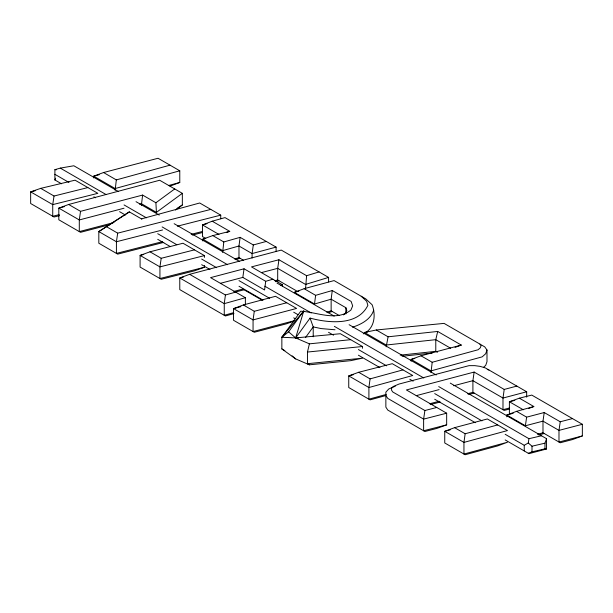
<?xml version="1.0" encoding="UTF-8"?>
<svg xmlns="http://www.w3.org/2000/svg" width="613" height="613" viewBox="0 0 613 613"><rect width="100%" height="100%" fill="white"/><g stroke="black" fill="none" stroke-linecap="round" stroke-linejoin="round"><path stroke-width="0.92" d="M61.53 183.793L54.894 179.961L54.894 169.663L60.296 168.115L73.828 165.771L118.6 191.624M319.066 271.911L306.6 275.712L305.542 288.907M272.862 279.229L265.705 281.298L264.578 289.972L242.817 277.405L220.419 283.313M363.271 333.847C374.597 328.905 376.16 315.143 372.099 304.745L365.7 298.837L334.1 280.585L304.132 288.7L294.34 292.37L314.5 304.01L315.626 295.336L332.269 290.531L351.119 301.42L352.667 305.887L350.935 310.009C336.56 321.84 316.852 311.994 300.738 311.212L281.857 337.265L281.857 348.92L295.65 358.896L309.404 364.819L350.69 360.666L362.505 358.161L307.458 363.701L307.458 352.046L309.404 343.839L350.69 339.686M332.269 290.531L331.143 299.205L331.143 310.86L339.318 315.58M266.295 241.445L253.307 244.947L240.127 237.338L223.806 241.959L222.657 252.41M240.127 237.338L238.978 245.997L238.978 257.652L243.422 260.219M235.668 292.117L225.423 294.991L224.258 303.642L224.258 315.297L233.438 312.722M170.016 165.165L116.324 179.9L115.137 190.329M402.979 369.877L370.091 378.88L368.903 387.523L368.903 399.178L386.259 394.42M253.307 244.947L252.096 253.567L252.096 258.058M479.902 344.077L481.052 345.686L480.324 347.786L478.109 349.755L432.196 362.268L430.985 372.689M497.687 424.924L465.144 433.759L463.949 442.394L463.949 454.049L507.464 442.226L497.687 445.904L465.144 454.739L444.747 442.961L444.747 431.307L454.585 427.659L487.358 418.963L507.464 430.571L463.949 442.394L444.747 431.307L450.226 429.851M242.817 277.405L244.051 268.793L265.705 281.298M286.723 302.753L254.295 311.289L253.062 319.902L253.062 331.556L294.73 320.584M516.828 386.09L504.215 389.439L474.14 372.068L472.907 380.681L472.907 392.343L504.215 410.419L509.618 408.978M504.215 389.439L502.989 398.052L502.989 409.706L509.365 408.013M506.828 416.84L506.828 415.047L525.387 425.767L526.628 417.154L544.229 412.534L560.236 421.775L572.473 418.587M544.229 412.534L542.988 421.146L542.988 432.801L560.236 442.762L572.473 439.567L582.35 435.943L582.35 424.288L531.778 395.086L519.364 398.182L509.388 401.745L509.388 413.4M139.549 204.167L141.373 203.685L156.415 212.374L155.901 202.75L142.614 195.08L80.533 211.339L79.292 219.944L79.292 231.599L113.987 222.519M142.614 195.08L141.373 205.478M306.6 275.712L278.946 259.751L277.697 268.348L277.697 280.011L297.351 291.351M560.236 421.775L558.987 430.387L558.987 442.042L582.35 435.943M436.747 407.476L424.886 410.518L423.621 419.116L423.621 430.77L446.662 424.855L446.662 413.2L406.419 389.96L474.14 372.068M210.803 209.408L117.688 233.155L116.416 241.744L116.416 253.399L162.575 241.629M194.467 249.859L161.211 258.288L159.932 266.877L159.932 278.532L204.413 267.26L204.413 265.467M87.874 187.578L54.028 196.03L52.733 204.612L52.733 216.266L59.177 214.657M505.173 434.288L524.245 445.299L528.283 442.969L528.958 438.701L541.478 435.766M455.045 347.395L461.298 345.073L437.697 331.449L388.09 336.805L386.182 346.82M437.697 331.449L435.782 339.671L435.782 351.326L437.437 352.276M309.404 343.839L295.65 337.916L303.787 310.891L281.857 337.265L298.424 338.054M450.639 348.245L435.782 339.671L386.182 345.027L364.421 332.461L376.29 329.986L444.073 323.388L484.745 346.874L486.99 350.015L485.703 353.709L482.186 356.85L430.985 370.888L411.147 359.44L411.147 361.233M528.283 453.268L532 451.85L544.972 448.808L544.972 443.176L546.543 438.693L450.271 383.11M373.7 310.109C370.88 319.312 361.18 324.43 352.552 327.189M54.894 179.961L55.66 178.207M281.857 337.265L288.608 331.84L303.787 310.891M288.608 331.84L295.65 337.916L310.055 318.093C328.675 323.089 357.708 326.085 367.877 305.351L366.666 301.282L361.203 296.24M305.458 337.61L313.22 326.921L310.055 318.093M483.596 367.248L485.703 365.363L486.99 361.67L486.99 350.015M343.41 314.898L345.671 313.212L346.82 310.477L345.862 307.703L331.143 299.205L314.5 304.01M155.901 202.75L174.713 188.942M156.415 212.374L182.337 193.34L159.671 180.253L68.641 204.474L58.81 208.121L58.81 219.776L80.533 232.319L110.662 224.427M175.471 210.037L182.337 204.995L182.337 193.34M163.786 242.38L117.688 254.134L98.816 243.238L98.816 231.584L129.458 211.96M177.004 208.443L182.337 204.995M395.285 386.205L388.742 388.994L385.861 392.136L385.861 407.124L387.784 410.074L424.886 431.498L436.747 428.456L446.662 424.855M276.095 251.591L276.095 247.108L225.017 217.615L212.198 221.209L202.497 224.933L202.497 236.587L205.784 238.488M519.364 398.182L533.839 406.534L516.56 411.338L506.828 415.047L513.196 413.277M528.529 408.557L533.839 406.534M170.016 186.145L179.778 182.459L179.778 170.797L158.054 158.261L103.559 172.529L93.689 176.161L93.689 177.954M240.894 306.646L233.538 308.63L253.062 319.902L296.577 308.446L275.528 296.294L243.338 304.96L233.538 308.63L233.538 320.285L254.295 332.269L286.723 323.733L292.999 321.419M461.298 345.073L420.978 355.793L411.147 359.44L414.809 358.459M328.583 281.888L328.583 277.405L281.267 250.089L189.624 274.317L179.778 277.957L179.778 289.612L225.423 315.971L233.959 313.58M204.413 257.399L204.413 255.606L183.003 243.238L149.986 251.805L140.093 255.422L140.093 267.076L161.211 279.267L194.467 270.839L204.413 267.26M353.31 374.712L348.743 375.884L368.903 387.523L412.741 375.508L392.274 363.693L358.666 372.283L348.743 375.884L348.743 387.539L370.091 399.86L385.623 395.607M212.198 221.209L229.752 231.346L212.788 235.591L202.819 239.162L202.819 240.955M226.427 232.534L229.752 231.346M35.225 190.773L30.65 191.861L52.733 204.612L97.85 193.34L75.07 180.184L40.742 188.36L30.65 191.861L30.65 203.516L54.028 217.017L59.515 215.646M546.543 438.693L546.543 448.992L528.958 453.666L505.173 439.927M328.583 277.405L305.542 284.424L277.697 268.348L261.376 272.601M280.708 285.313L282.501 284.792L282.501 286.585M326.76 312.124L331.143 310.86M327.886 312.776L332.269 311.511M234.442 258.931L238.978 257.652M235.599 259.598L240.127 258.318M207.048 223.653L202.497 224.933L218.956 234.434M245.376 304.899L245.376 297.726L224.258 303.642L179.778 277.957L183.479 276.984M179.778 170.797L115.137 188.536L93.689 176.161L99.237 174.705M168.698 185.494L179.778 182.459M141.457 218.887L199.7 202.995L220.734 215.14L220.734 218.726M276.095 247.108L252.096 253.567L238.978 245.997L222.657 250.617L202.819 239.162L205.493 238.488M294.34 292.37L298.891 291.137M64.327 206.65L58.81 208.121L79.292 219.944L124.025 208.228M244.051 268.793L210.566 277.628L245.376 297.726M233.859 291.428L242.817 289.06L262.157 300.224M235.001 292.163L244.051 289.773M416.265 395.646L439.107 389.615M453.72 385.753L472.907 380.681L502.989 398.052L526.667 391.768L526.667 397.147M429.966 403.683L439.107 401.27M467.428 393.791L472.907 392.343M430.211 404.657L440.28 401.998M468.646 394.504L474.14 393.048M525.387 425.767L542.988 421.146L558.987 430.387L582.35 424.288M537.432 434.257L542.988 432.801M538.674 434.977L544.229 433.514M278.946 259.751L251.499 266.893L282.501 284.792M274.976 280.716L277.697 280.011M275.291 281.681L278.946 280.731M143.771 254.464L140.093 255.422L159.932 266.877L204.413 255.606M446.662 413.2L423.621 419.116L387.784 398.419L385.861 395.462M162.575 229.975L116.416 241.744L98.816 231.584L129.213 211.814L141.864 219.117M177.349 226.205L220.734 215.14M191.195 234.335L202.275 231.507M192.367 235.093L202.505 232.503M514.851 400.381L509.388 401.745L523.287 409.775M528.283 442.969L532 446.21L544.972 443.176M400.22 355.165L435.782 351.326M402.128 356.268L432.081 353.034M307.458 352.046L362.505 346.506L362.505 348.299M364.421 332.461L367.271 332.185M295.65 337.916L340.368 333.725L362.505 346.506M335.02 329.771L321.22 328.583L313.22 326.921L313.22 336.782M544.972 448.808L546.543 448.992M54.894 169.663L56.174 169.847M487.228 369.463L488.906 369.968M526.667 391.768L485.488 367.992L480.171 366.382L474.799 365.647L469.022 365.647L399.017 384.052L393.178 386.542L391.577 388.297L391.577 390.205L392.695 391.929L424.886 410.518M103.559 172.529L116.324 179.9M212.788 235.591L223.806 241.959M376.29 329.986L388.09 336.805M420.978 355.793L432.196 362.268M304.132 288.7L315.626 295.336M516.56 411.338L526.628 417.154M136.017 201.677L159.234 215.079M174.153 223.699L239.66 261.513M276.976 283.06L334.185 316.093M349.111 324.706L436.172 374.972M60.296 168.115L105.834 194.413M124.056 204.926L146.407 217.837M162.138 226.917L227.553 264.686M264.816 286.202L311.189 312.967M334.376 326.354L423.798 377.983M438.709 386.588L528.958 438.701M54.894 174.322L68.993 182.467M93.866 196.827L95.528 197.784M119.573 211.669L125.381 215.017M157.717 233.691L176.789 244.702M201.669 259.061L216.596 267.682M238.986 280.608L269.666 298.324M293.711 312.209L297.864 314.599M328.545 332.315L333.518 335.188M358.398 349.548L386.588 365.831M409.806 379.232L413.124 381.148M434.686 393.592L481.948 420.886M157.717 239.331L170.422 246.664M201.669 264.701L209.96 269.49M238.986 286.248L263.031 300.132M293.711 317.841L295.374 318.798M358.398 355.188L379.953 367.631M434.686 399.232L475.32 422.694M243.338 304.96L254.295 311.289M40.742 188.36L54.028 196.03M68.641 204.474L80.533 211.339M189.624 274.317L225.423 294.991M106.654 226.787L117.688 233.155M149.986 251.805L161.211 258.288M358.666 372.283L370.091 378.88M454.585 427.659L465.144 433.759M281.857 348.92L284.861 350.651M307.458 363.701L309.404 364.819M292.125 355.862L295.65 358.896M532 446.21L532 451.85M524.245 445.299L524.245 450.938M345.862 307.703L345.862 313.979"/></g></svg>
